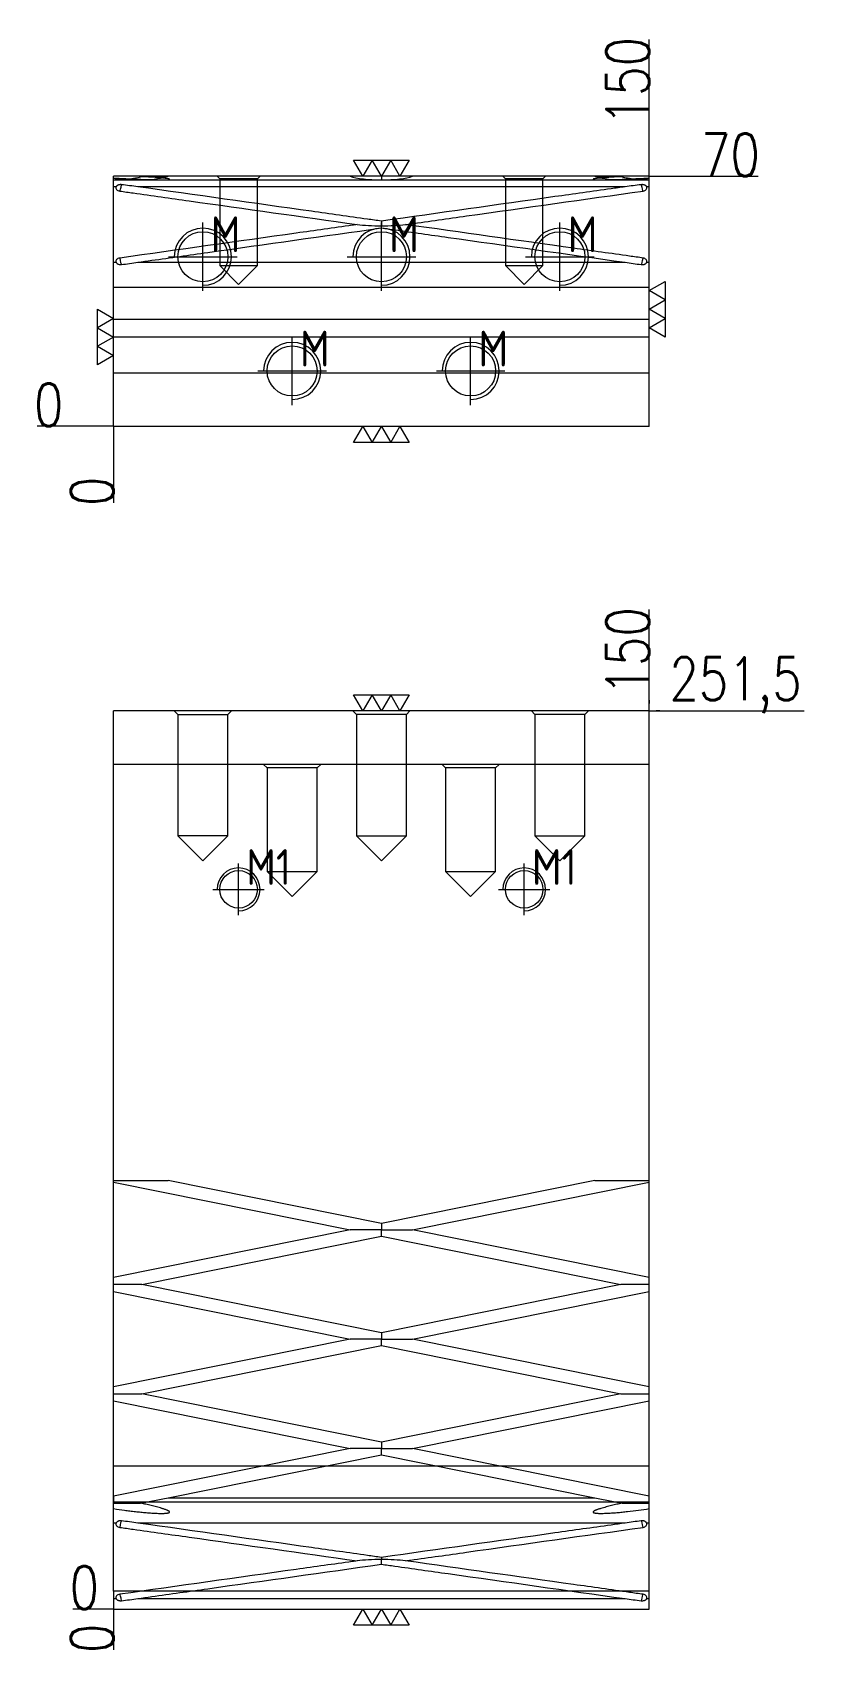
# Model space of a CAD drawing. Header units: millimetres. Extents: x -12563 to -11557, y 63585 to 64150.
# Drawn here: x -12562.9 to -12345.5, y 63584.9 to 64039.1 of the extents above; entities that cross this region are included whole.
import ezdxf

# ---------------------------------------------------------------- set-up
doc = ezdxf.new("R2010")
doc.units = ezdxf.units.MM
doc.linetypes.add('CENTER', pattern=[0])
doc.linetypes.add('DASHED', pattern=[0])
for name, color, linetype, lineweight in [('DIM', 4, 'Continuous', 20), ('PUNCH', 2, 'Continuous', 20), ('PUNCH_W', 7, 'Continuous', 20)]:
    doc.layers.add(name, color=color, linetype=linetype, lineweight=lineweight)
doc.styles.add('gbenor', font='gbenor.shx', dxfattribs={"bigfont": 'gbcbig.shx'})
doc.styles.add('TXT', font='txt.shx', dxfattribs={"width": 0.8, "bigfont": 'ctxt.shx'})
doc.dimstyles.new('零件', dxfattribs={"dimscale": 1.5, "dimtxt": 8, "dimasz": 1, "dimexe": 0, "dimexo": 0, "dimgap": 0, "dimtad": 1, "dimtxsty": 'TXT', "dimcen": 0, "dimclrd": 252, "dimclre": 252, "dimclrt": 4, "dimazin": 3, "dimtp": 0.001, "dimtm": 0.001, "dimtfac": 1, "dimtmove": 0, "dimatfit": 3, "dimlwd": 5, "dimlwe": 5})

# ---------------------------------------------------------------- blocks, each defined once
blk = doc.blocks.new('*D1107')
at = {"layer": 'Defpoints', "color": 0}
for p in [(-12390.17, 63998.79), (-12375.17, 63998.79), (-12540.17, 63928.79)]:
    blk.add_point(p, dxfattribs=at)
at = {"layer": 'DIM', "color": 252, "linetype": 'Continuous', "lineweight": 5}
for p, q in [((-12390.17, 63998.79), (-12381.17, 63998.79)), ((-12381.17, 63998.79), (-12378.17, 63998.79)), ((-12378.17, 63998.79), (-12359.62, 63998.79))]:
    blk.add_line(p, q, dxfattribs=at)
at = {"layer": 'DIM', "color": 4, "lineweight": 5, "insert": (-12367.39, 64004.79), "char_height": 12, "attachment_point": 5, "style": 'TXT'}
blk.add_mtext('70', dxfattribs=at)
blk = doc.blocks.new('*D1108')
at = {"layer": 'Defpoints', "color": 0}
for p in [(-12555.17, 63928.79), (-12540.17, 63928.79), (-12540.17, 63928.79)]:
    blk.add_point(p, dxfattribs=at)
at = {"layer": 'DIM', "color": 252, "linetype": 'Continuous', "lineweight": 5}
blk.add_line((-12540.17, 63928.79), (-12561.57, 63928.79), dxfattribs=at)
at = {"layer": 'DIM', "color": 4, "lineweight": 5, "insert": (-12558.37, 63934.79), "char_height": 12, "attachment_point": 5, "style": 'TXT'}
blk.add_mtext('0', dxfattribs=at)
blk = doc.blocks.new('*D1109')
at = {"layer": 'Defpoints', "color": 0}
for p in [(-12540.17, 63928.79), (-12540.17, 63928.79), (-12540.17, 63913.79)]:
    blk.add_point(p, dxfattribs=at)
at = {"layer": 'DIM', "color": 252, "linetype": 'Continuous', "lineweight": 5}
blk.add_line((-12540.17, 63928.79), (-12540.17, 63907.39), dxfattribs=at)
at = {"layer": 'DIM', "color": 4, "lineweight": 5, "insert": (-12546.17, 63910.59), "char_height": 12, "attachment_point": 5, "rotation": 90, "style": 'TXT'}
blk.add_mtext('0', dxfattribs=at)
blk = doc.blocks.new('*D1110')
at = {"layer": 'Defpoints', "color": 0}
for p in [(-12390.17, 64013.79), (-12390.17, 63998.79), (-12540.17, 63928.79)]:
    blk.add_point(p, dxfattribs=at)
at = {"layer": 'DIM', "color": 252, "linetype": 'Continuous', "lineweight": 5}
for p, q in [((-12390.17, 64010.79), (-12390.17, 64037.1)), ((-12390.17, 64007.79), (-12390.17, 64010.79)), ((-12390.17, 63998.79), (-12390.17, 64007.79))]:
    blk.add_line(p, q, dxfattribs=at)
at = {"layer": 'DIM', "color": 4, "lineweight": 5, "insert": (-12396.17, 64025.45), "char_height": 12, "attachment_point": 5, "rotation": 90, "style": 'TXT'}
blk.add_mtext('150', dxfattribs=at)
blk = doc.blocks.new('*D1111')
at = {"layer": 'Defpoints', "color": 0}
for p in [(-12390.17, 63849.15), (-12385.17, 63849.15), (-12540.17, 63597.65)]:
    blk.add_point(p, dxfattribs=at)
at = {"layer": 'DIM', "color": 252, "linetype": 'Continuous', "lineweight": 5}
for p, q in [((-12390.17, 63849.15), (-12387.17, 63849.15)), ((-12387.17, 63849.15), (-12388.17, 63849.15)), ((-12388.17, 63849.15), (-12346.77, 63849.15))]:
    blk.add_line(p, q, dxfattribs=at)
at = {"layer": 'DIM', "color": 4, "lineweight": 5, "insert": (-12365.97, 63856.29), "char_height": 12, "attachment_point": 5, "style": 'TXT'}
blk.add_mtext('251,5', dxfattribs=at)
blk = doc.blocks.new('*D1112')
at = {"layer": 'Defpoints', "color": 0}
for p in [(-12545.17, 63597.65), (-12540.17, 63597.65), (-12540.17, 63597.65)]:
    blk.add_point(p, dxfattribs=at)
at = {"layer": 'DIM', "color": 252, "linetype": 'Continuous', "lineweight": 5}
blk.add_line((-12540.17, 63597.65), (-12551.57, 63597.65), dxfattribs=at)
at = {"layer": 'DIM', "color": 4, "lineweight": 5, "insert": (-12548.37, 63603.65), "char_height": 12, "attachment_point": 5, "style": 'TXT'}
blk.add_mtext('0', dxfattribs=at)
blk = doc.blocks.new('*D1113')
at = {"layer": 'Defpoints', "color": 0}
for p in [(-12540.17, 63597.65), (-12540.17, 63597.65), (-12540.17, 63592.65)]:
    blk.add_point(p, dxfattribs=at)
at = {"layer": 'DIM', "color": 252, "linetype": 'Continuous', "lineweight": 5}
blk.add_line((-12540.17, 63597.65), (-12540.17, 63586.25), dxfattribs=at)
at = {"layer": 'DIM', "color": 4, "lineweight": 5, "insert": (-12546.17, 63589.45), "char_height": 12, "attachment_point": 5, "rotation": 90, "style": 'TXT'}
blk.add_mtext('0', dxfattribs=at)
blk = doc.blocks.new('*D1114')
at = {"layer": 'Defpoints', "color": 0}
for p in [(-12390.17, 63854.15), (-12390.17, 63849.15), (-12540.17, 63597.65)]:
    blk.add_point(p, dxfattribs=at)
at = {"layer": 'DIM', "color": 252, "linetype": 'Continuous', "lineweight": 5}
for p, q in [((-12390.17, 63851.15), (-12390.17, 63877.46)), ((-12390.17, 63849.15), (-12390.17, 63852.15)), ((-12390.17, 63852.15), (-12390.17, 63851.15))]:
    blk.add_line(p, q, dxfattribs=at)
at = {"layer": 'DIM', "color": 4, "lineweight": 5, "insert": (-12396.17, 63865.8), "char_height": 12, "attachment_point": 5, "rotation": 90, "style": 'TXT'}
blk.add_mtext('150', dxfattribs=at)

msp = doc.modelspace()

# ---------------------------------------------------------------- linework, layer by layer
at = {"layer": 'DIM', "linetype": 'Continuous', "lineweight": 5}
for points in [[(-12457.371, 64003.288), (-12459.969, 63998.788), (-12462.568, 64003.288), (-12465.166, 63998.788), (-12467.764, 64003.288), (-12470.362, 63998.788), (-12472.96, 64003.288), (-12457.371, 64003.288)], [(-12385.666, 63953.788), (-12390.166, 63956.386), (-12385.666, 63958.984), (-12390.166, 63961.582), (-12385.666, 63964.18), (-12390.166, 63966.778), (-12385.666, 63969.376), (-12385.666, 63953.788)], [(-12544.666, 63961.582), (-12540.166, 63958.984), (-12544.666, 63956.386), (-12540.166, 63953.788), (-12544.666, 63951.19), (-12540.166, 63948.592), (-12544.666, 63945.994), (-12544.666, 63961.582)], [(-12472.96, 63924.288), (-12470.362, 63928.788), (-12467.764, 63924.288), (-12465.166, 63928.788), (-12462.568, 63924.288), (-12459.969, 63928.788), (-12457.371, 63924.288), (-12472.96, 63924.288)], [(-12457.371, 63853.647), (-12459.969, 63849.147), (-12462.568, 63853.647), (-12465.166, 63849.147), (-12467.764, 63853.647), (-12470.362, 63849.147), (-12472.96, 63853.647), (-12457.371, 63853.647)], [(-12472.96, 63593.147), (-12470.362, 63597.647), (-12467.764, 63593.147), (-12465.166, 63597.647), (-12462.568, 63593.147), (-12459.969, 63597.647), (-12457.371, 63593.147), (-12472.96, 63593.147)]]:
    msp.add_lwpolyline(points, close=True, dxfattribs=at)
at = {"layer": 'PUNCH', "color": 11, "linetype": 'DASHED', "lineweight": 5, "ltscale": 0.697131}
for p, q in [((-12540.166, 63998.788), (-12540.166, 63998.788)), ((-12540.166, 63997.788), (-12465.166, 63997.788)), ((-12533.681, 63997.788), (-12465.166, 63997.788)), ((-12465.166, 63998.788), (-12465.166, 63997.788)), ((-12465.166, 63997.788), (-12390.166, 63997.788)), ((-12465.166, 63997.788), (-12396.65, 63997.788)), ((-12390.166, 63998.788), (-12390.166, 63998.788)), ((-12465.166, 63986.242), (-12465.166, 63984.934)), ((-12465.166, 63984.334), (-12465.166, 63984.934)), ((-12540.166, 63953.788), (-12540.166, 63953.788)), ((-12540.166, 63953.788), (-12540.166, 63953.788)), ((-12390.166, 63953.788), (-12390.166, 63953.788)), ((-12390.166, 63953.788), (-12390.166, 63953.788)), ((-12540.166, 63928.788), (-12540.166, 63928.788)), ((-12390.166, 63928.788), (-12390.166, 63928.788)), ((-12540.166, 63849.147), (-12540.166, 63849.147)), ((-12390.166, 63849.147), (-12390.166, 63849.147)), ((-12540.166, 63834.147), (-12540.166, 63834.147)), ((-12390.166, 63834.147), (-12390.166, 63834.147)), ((-12540.166, 63717.647), (-12524.924, 63717.647)), ((-12540.166, 63717.188), (-12473.923, 63703.822)), ((-12465.166, 63705.589), (-12524.924, 63717.647)), ((-12405.407, 63717.647), (-12465.166, 63705.589)), ((-12456.408, 63703.822), (-12390.166, 63717.188)), ((-12405.407, 63717.647), (-12390.166, 63717.647)), ((-12473.923, 63703.822), (-12540.166, 63690.457)), ((-12532.249, 63688.52), (-12465.166, 63702.055)), ((-12465.166, 63703.822), (-12473.923, 63703.822)), ((-12465.166, 63705.589), (-12465.166, 63703.822)), ((-12465.166, 63703.822), (-12456.408, 63703.822)), ((-12465.166, 63702.055), (-12465.166, 63703.822)), ((-12465.166, 63702.055), (-12398.083, 63688.52)), ((-12390.166, 63690.457), (-12456.408, 63703.822)), ((-12532.249, 63688.52), (-12540.166, 63688.52)), ((-12465.166, 63674.985), (-12532.249, 63688.52)), ((-12398.083, 63688.52), (-12465.166, 63674.985)), ((-12390.166, 63688.52), (-12398.083, 63688.52)), ((-12540.166, 63686.584), (-12473.923, 63673.218)), ((-12456.408, 63673.218), (-12390.166, 63686.584)), ((-12465.166, 63674.985), (-12465.166, 63673.218)), ((-12473.923, 63673.218), (-12540.166, 63659.852)), ((-12532.249, 63657.916), (-12465.166, 63671.451)), ((-12465.166, 63673.218), (-12473.923, 63673.218)), ((-12465.166, 63671.451), (-12465.166, 63673.218)), ((-12465.166, 63673.218), (-12456.408, 63673.218)), ((-12465.166, 63671.451), (-12398.083, 63657.916)), ((-12390.166, 63659.852), (-12456.408, 63673.218)), ((-12540.166, 63657.916), (-12532.249, 63657.916)), ((-12465.166, 63644.38), (-12532.249, 63657.916)), ((-12398.083, 63657.916), (-12465.166, 63644.38)), ((-12398.083, 63657.916), (-12390.166, 63657.916)), ((-12540.166, 63655.979), (-12473.923, 63642.613)), ((-12456.408, 63642.613), (-12390.166, 63655.979)), ((-12465.166, 63644.38), (-12465.166, 63642.613)), ((-12473.923, 63642.613), (-12540.166, 63629.248)), ((-12524.924, 63628.789), (-12465.166, 63640.846)), ((-12465.166, 63642.613), (-12473.923, 63642.613)), ((-12465.166, 63642.613), (-12456.408, 63642.613)), ((-12465.166, 63640.846), (-12465.166, 63642.613)), ((-12465.166, 63640.846), (-12405.407, 63628.789)), ((-12390.166, 63629.248), (-12456.408, 63642.613)), ((-12540.166, 63637.647), (-12540.166, 63637.647)), ((-12390.166, 63637.647), (-12390.166, 63637.647)), ((-12540.166, 63629.248), (-12540.166, 63627.311)), ((-12390.166, 63627.311), (-12390.166, 63629.248)), ((-12540.166, 63627.311), (-12532.594, 63627.311)), ((-12397.738, 63627.311), (-12390.166, 63627.311)), ((-12465.166, 63612.101), (-12465.166, 63611.5)), ((-12465.166, 63610.193), (-12465.166, 63611.5)), ((-12540.166, 63597.647), (-12540.166, 63597.647)), ((-12390.166, 63597.647), (-12390.166, 63597.647))]:
    msp.add_line(p, q, dxfattribs=at)
at = {"layer": 'PUNCH', "color": 11, "linetype": 'Continuous', "lineweight": 5}
for p, q in [((-12540.166, 63953.788), (-12540.166, 63998.788)), ((-12390.166, 63998.788), (-12540.166, 63998.788)), ((-12390.166, 63953.788), (-12390.166, 63998.788)), ((-12540.166, 63928.788), (-12540.166, 63953.788)), ((-12390.166, 63953.788), (-12540.166, 63953.788)), ((-12390.166, 63928.788), (-12390.166, 63953.788)), ((-12390.166, 63928.788), (-12540.166, 63928.788)), ((-12540.166, 63834.147), (-12540.166, 63849.147)), ((-12390.166, 63849.147), (-12540.166, 63849.147)), ((-12390.166, 63834.147), (-12390.166, 63849.147)), ((-12540.166, 63637.647), (-12540.166, 63834.147)), ((-12390.166, 63834.147), (-12540.166, 63834.147)), ((-12390.166, 63637.647), (-12390.166, 63834.147)), ((-12540.166, 63627.647), (-12540.166, 63637.647)), ((-12390.166, 63637.647), (-12540.166, 63637.647)), ((-12390.166, 63627.647), (-12390.166, 63637.647)), ((-12540.166, 63602.647), (-12540.166, 63627.647)), ((-12390.166, 63602.647), (-12390.166, 63627.647)), ((-12540.166, 63602.647), (-12540.166, 63597.647)), ((-12390.166, 63597.647), (-12390.166, 63602.647)), ((-12540.166, 63597.647), (-12390.166, 63597.647))]:
    msp.add_line(p, q, dxfattribs=at)
at = {"layer": 'PUNCH', "color": 5, "linetype": 'DASHED', "lineweight": 5, "ltscale": 0.697131}
for p, q in [((-12511.166, 63998.788), (-12510.419, 63998.041)), ((-12510.419, 63998.041), (-12510.419, 63973.788)), ((-12499.913, 63998.041), (-12510.419, 63998.041)), ((-12499.913, 63998.041), (-12499.166, 63998.788)), ((-12499.913, 63973.788), (-12499.913, 63998.041)), ((-12431.166, 63998.788), (-12430.419, 63998.041)), ((-12430.419, 63998.041), (-12430.419, 63973.788)), ((-12419.913, 63998.041), (-12430.419, 63998.041)), ((-12419.913, 63998.041), (-12419.166, 63998.788)), ((-12419.913, 63973.788), (-12419.913, 63998.041)), ((-12510.419, 63973.788), (-12505.166, 63968.535)), ((-12510.419, 63973.788), (-12499.913, 63973.788)), ((-12505.166, 63968.535), (-12499.913, 63973.788)), ((-12430.419, 63973.788), (-12425.166, 63968.535)), ((-12430.419, 63973.788), (-12419.913, 63973.788)), ((-12425.166, 63968.535), (-12419.913, 63973.788)), ((-12523.166, 63849.147), (-12522.169, 63848.15)), ((-12522.169, 63848.15), (-12522.169, 63814.147)), ((-12522.169, 63848.15), (-12508.163, 63848.15)), ((-12508.163, 63848.15), (-12507.166, 63849.147)), ((-12508.163, 63814.147), (-12508.163, 63848.15)), ((-12473.166, 63849.147), (-12472.169, 63848.15)), ((-12472.169, 63848.15), (-12472.169, 63814.147)), ((-12458.163, 63848.15), (-12472.169, 63848.15)), ((-12458.163, 63848.15), (-12457.166, 63849.147)), ((-12458.163, 63814.147), (-12458.163, 63848.15)), ((-12423.166, 63849.147), (-12422.169, 63848.15)), ((-12422.169, 63848.15), (-12422.169, 63814.147)), ((-12408.163, 63848.15), (-12422.169, 63848.15)), ((-12408.163, 63848.15), (-12407.166, 63849.147)), ((-12408.163, 63814.147), (-12408.163, 63848.15)), ((-12498.166, 63834.147), (-12497.169, 63833.15)), ((-12483.163, 63833.15), (-12482.166, 63834.147)), ((-12448.166, 63834.147), (-12447.169, 63833.15)), ((-12433.163, 63833.15), (-12432.166, 63834.147)), ((-12497.169, 63833.15), (-12497.169, 63804.147)), ((-12483.163, 63833.15), (-12497.169, 63833.15)), ((-12483.163, 63804.147), (-12483.163, 63833.15)), ((-12447.169, 63833.15), (-12447.169, 63804.147)), ((-12433.163, 63833.15), (-12447.169, 63833.15)), ((-12433.163, 63804.147), (-12433.163, 63833.15)), ((-12522.169, 63814.147), (-12515.166, 63807.144)), ((-12508.163, 63814.147), (-12522.169, 63814.147)), ((-12515.166, 63807.144), (-12508.163, 63814.147)), ((-12472.169, 63814.147), (-12465.166, 63807.144)), ((-12472.169, 63814.147), (-12458.163, 63814.147)), ((-12465.166, 63807.144), (-12458.163, 63814.147)), ((-12422.169, 63814.147), (-12415.166, 63807.144)), ((-12422.169, 63814.147), (-12408.163, 63814.147)), ((-12415.166, 63807.144), (-12408.163, 63814.147)), ((-12497.169, 63804.147), (-12490.166, 63797.144)), ((-12497.169, 63804.147), (-12483.163, 63804.147)), ((-12490.166, 63797.144), (-12483.163, 63804.147)), ((-12447.169, 63804.147), (-12440.166, 63797.144)), ((-12447.169, 63804.147), (-12433.163, 63804.147)), ((-12440.166, 63797.144), (-12433.163, 63804.147))]:
    msp.add_line(p, q, dxfattribs=at)
at = {"layer": 'PUNCH', "color": 155, "linetype": 'DASHED', "lineweight": 5, "ltscale": 0.697131}
for p, q in [((-12539.468, 63995.859), (-12540.166, 63995.859)), ((-12396.933, 63995.859), (-12533.398, 63995.859)), ((-12390.166, 63995.859), (-12390.863, 63995.859)), ((-12540.166, 63974.717), (-12539.468, 63974.717)), ((-12533.398, 63974.717), (-12396.933, 63974.717)), ((-12390.863, 63974.717), (-12390.166, 63974.717)), ((-12390.166, 63967.646), (-12540.166, 63967.646)), ((-12540.166, 63958.788), (-12390.166, 63958.788)), ((-12540.166, 63943.788), (-12390.166, 63943.788)), ((-12524.924, 63628.789), (-12405.407, 63628.789)), ((-12539.468, 63621.718), (-12540.166, 63621.718)), ((-12396.933, 63621.718), (-12533.398, 63621.718)), ((-12390.166, 63621.718), (-12390.863, 63621.718)), ((-12540.166, 63600.576), (-12539.468, 63600.576)), ((-12533.398, 63600.576), (-12396.933, 63600.576)), ((-12390.863, 63600.576), (-12390.166, 63600.576))]:
    msp.add_line(p, q, dxfattribs=at)
at = {"layer": 'PUNCH', "color": 155, "linetype": 'Continuous', "lineweight": 5}
for p, q in [((-12540.166, 63627.647), (-12390.166, 63627.647)), ((-12390.166, 63602.647), (-12540.166, 63602.647))]:
    msp.add_line(p, q, dxfattribs=at)
at = {"layer": 'PUNCH', "color": 42, "linetype": 'Continuous', "lineweight": 5}
for centre in [(-12515.166, 63976.288), (-12465.166, 63976.288), (-12415.166, 63976.288), (-12490.166, 63944.288), (-12440.166, 63944.288)]:
    msp.add_circle(centre, 7.003, dxfattribs=at)
at = {"layer": 'PUNCH', "color": 30, "linetype": 'DASHED', "lineweight": 5, "ltscale": 0.697131}
for centre in [(-12505.166, 63799.147), (-12505.166, 63799.147), (-12425.166, 63799.147), (-12425.166, 63799.147)]:
    msp.add_circle(centre, 5.253, dxfattribs=at)
at = {"layer": 'PUNCH', "color": 42, "linetype": 'Continuous', "lineweight": 5}
for centre in [(-12515.166, 63976.288), (-12465.166, 63976.288), (-12415.166, 63976.288), (-12490.166, 63944.288), (-12440.166, 63944.288)]:
    msp.add_arc(centre, 8, 270, 180, dxfattribs=at)
at = {"layer": 'PUNCH', "color": 30, "linetype": 'DASHED', "lineweight": 5, "ltscale": 0.697131}
for centre in [(-12505.166, 63799.147), (-12505.166, 63799.147), (-12425.166, 63799.147), (-12425.166, 63799.147)]:
    msp.add_arc(centre, 6, 270, 180, dxfattribs=at)
at = {"layer": 'PUNCH', "color": 11, "linetype": 'DASHED', "lineweight": 5, "ltscale": 0.697131}
for centre, major_axis, ratio, start_param, end_param in [((-12541.006, 63999.788, 0), (10.112, 0), 0.197784, 4.7955818, 5.7595865), ((-12533.681, 63999.788), (10.112, 0), 0.197784, 4.0162365, 5.7595865), ((-12541.006, 63999.788), (10.112, 0), 0.197784, 4.7955818, 5.6949325), ((-12465.166, 63999.788, 0), (10.112, 0), 0.197784, 3.6651914, 4.712389), ((-12465.166, 63999.788), (10.112, 0), 0.197784, 4.712389, 5.7595865), ((-12396.65, 63999.788), (10.112, 0), 0.197784, 3.6651914, 5.4085415), ((-12389.325, 63999.788, 0), (10.112, 0), 0.197784, 3.6651914, 4.6291962), ((-12389.325, 63999.788), (10.112, 0), 0.197784, 3.7298455, 4.6291962), ((-12538.204, 63995.582), (1.323, 0), 0.707107, 2.8415673, 4.5156378), ((-12392.127, 63995.582), (1.323, 0), 0.707107, 4.9091402, 6.5832106), ((-12465.166, 63986.349), (10.231, 0), 0.138228, 3.9896547, 4.712389), ((-12465.166, 63986.349), (10.231, 0), 0.138228, 4.712389, 5.4351232), ((-12538.204, 63974.993), (1.323, 0), 0.707107, 1.7675475, 3.441618), ((-12392.127, 63974.993), (1.323, 0), 0.707107, 5.98316, 7.6572304), ((-12538.204, 63621.441), (-1.323, 0), 0.707107, 5.9831599, 7.6572304), ((-12392.127, 63621.441), (-1.323, 0), 0.707107, 1.7675475, 3.441618), ((-12465.166, 63610.086), (10.231, 0), 0.138228, 1.5707963, 2.2935306), ((-12465.166, 63610.086), (10.231, 0), 0.138228, 0.8480621, 1.5707963), ((-12538.204, 63600.852), (-1.323, 0), 0.707107, 4.9091402, 6.5832107), ((-12392.127, 63600.852), (-1.323, 0), 0.707107, 2.8415673, 4.5156378)]:
    msp.add_ellipse(centre, major_axis=major_axis, ratio=ratio, start_param=start_param, end_param=end_param, dxfattribs=at)
at = {"layer": 'PUNCH', "color": 155, "linetype": 'DASHED', "lineweight": 5, "ltscale": 0.697131}
for centre, major_axis, start_param, end_param in [((-12538.204, 63996.643), (0.279, 1.98), 3.2139968, 4.6307514), ((-12392.127, 63996.643), (0.279, -1.98), 4.7940266, 6.2107812), ((-12538.204, 63976.054), (-0.279, 1.98), 1.62372, 3.0404746), ((-12392.127, 63976.054), (-0.279, -1.98), 0.1011181, 1.5178726), ((-12538.204, 63620.381), (0.279, 1.98), 0.1011181, 1.5178726), ((-12392.127, 63620.381), (0.279, -1.98), 1.62372, 3.0404746), ((-12538.204, 63599.792), (-0.279, 1.98), 4.7940266, 6.2107812), ((-12392.127, 63599.792), (-0.279, -1.98), 3.2139968, 4.6307514)]:
    msp.add_ellipse(centre, major_axis=major_axis, ratio=0.138228, start_param=start_param, end_param=end_param, dxfattribs=at)
at = {"layer": 'PUNCH', "color": 11, "linetype": 'DASHED', "lineweight": 5, "ltscale": 0.697131}
for points, knots in [([(-12540.166, 63998.318), (-12539.153, 63998.27), (-12538.139, 63998.22), (-12536.617, 63998.145), (-12536.109, 63998.12), (-12535.094, 63998.071), (-12534.585, 63998.047), (-12533.568, 63997.999), (-12533.059, 63997.976), (-12532.041, 63997.932), (-12531.531, 63997.911), (-12530.511, 63997.871), (-12530.001, 63997.853), (-12529.234, 63997.83), (-12528.979, 63997.823), (-12528.467, 63997.81), (-12528.211, 63997.804), (-12527.698, 63997.795), (-12527.442, 63997.792), (-12526.929, 63997.788), (-12526.673, 63997.787), (-12526.288, 63997.79), (-12526.16, 63997.791), (-12525.904, 63997.796), (-12525.776, 63997.799), (-12525.584, 63997.805), (-12525.52, 63997.807), (-12525.393, 63997.813), (-12525.329, 63997.816), (-12525.202, 63997.823), (-12525.138, 63997.827), (-12525.012, 63997.837), (-12524.949, 63997.842), (-12524.856, 63997.852), (-12524.825, 63997.855), (-12524.764, 63997.863), (-12524.733, 63997.868), (-12524.673, 63997.878), (-12524.644, 63997.883), (-12524.602, 63997.893), (-12524.588, 63997.897), (-12524.562, 63997.904), (-12524.549, 63997.908), (-12524.532, 63997.915), (-12524.526, 63997.918), (-12524.515, 63997.923), (-12524.511, 63997.925), (-12524.502, 63997.931), (-12524.498, 63997.933), (-12524.491, 63997.939), (-12524.488, 63997.942), (-12524.484, 63997.949), (-12524.483, 63997.952), (-12524.481, 63997.958), (-12524.481, 63997.962), (-12524.483, 63997.968), (-12524.484, 63997.971), (-12524.488, 63997.977), (-12524.491, 63997.98), (-12524.497, 63997.986), (-12524.5, 63997.989), (-12524.508, 63997.995), (-12524.512, 63997.997), (-12524.525, 63998.005), (-12524.535, 63998.01), (-12524.556, 63998.02), (-12524.567, 63998.024), (-12524.589, 63998.033), (-12524.601, 63998.037), (-12524.638, 63998.049), (-12524.663, 63998.056), (-12524.714, 63998.07), (-12524.74, 63998.077), (-12524.821, 63998.096), (-12524.876, 63998.107), (-12524.988, 63998.129), (-12525.045, 63998.139), (-12525.16, 63998.158), (-12525.217, 63998.167), (-12525.392, 63998.194), (-12525.509, 63998.21), (-12525.746, 63998.24), (-12525.865, 63998.254), (-12526.103, 63998.281), (-12526.223, 63998.294), (-12526.464, 63998.319), (-12526.584, 63998.33), (-12526.947, 63998.364), (-12527.19, 63998.385), (-12527.677, 63998.424), (-12527.921, 63998.442), (-12528.41, 63998.476), (-12528.655, 63998.492), (-12529.145, 63998.522), (-12529.391, 63998.536), (-12530.128, 63998.576), (-12530.62, 63998.6), (-12531.606, 63998.643), (-12532.099, 63998.661), (-12532.594, 63998.678)], [0, 0, 0, 0, 0.125, 0.125, 0.1875, 0.1875, 0.25, 0.25, 0.3125, 0.3125, 0.375, 0.375, 0.4375, 0.4375, 0.46875, 0.46875, 0.5, 0.5, 0.53125, 0.53125, 0.5625, 0.5625, 0.578125, 0.578125, 0.59375, 0.59375, 0.6015625, 0.6015625, 0.609375, 0.609375, 0.6171875, 0.6171875, 0.625, 0.625, 0.6289063, 0.6289063, 0.6328125, 0.6328125, 0.6367188, 0.6367188, 0.6386719, 0.6386719, 0.640625, 0.640625, 0.6416016, 0.6416016, 0.6425781, 0.6425781, 0.6435547, 0.6435547, 0.6445313, 0.6445313, 0.6455078, 0.6455078, 0.6464844, 0.6464844, 0.6474609, 0.6474609, 0.6484375, 0.6484375, 0.6494141, 0.6494141, 0.6503906, 0.6503906, 0.6523438, 0.6523438, 0.6542969, 0.6542969, 0.65625, 0.65625, 0.6601563, 0.6601563, 0.6640625, 0.6640625, 0.671875, 0.671875, 0.6796875, 0.6796875, 0.6875, 0.6875, 0.703125, 0.703125, 0.71875, 0.71875, 0.734375, 0.734375, 0.75, 0.75, 0.78125, 0.78125, 0.8125, 0.8125, 0.84375, 0.84375, 0.875, 0.875, 0.9375, 0.9375, 1, 1, 1, 1]), ([(-12532.594, 63998.678), (-12531.313, 63998.713), (-12530.034, 63998.741), (-12527.478, 63998.778), (-12526.2, 63998.788), (-12524.924, 63998.788)], [0, 0, 0, 0, 0.5, 0.5, 1, 1, 1, 1]), ([(-12397.738, 63998.678), (-12398.24, 63998.661), (-12398.742, 63998.642), (-12399.744, 63998.599), (-12400.245, 63998.574), (-12400.994, 63998.533), (-12401.244, 63998.519), (-12401.742, 63998.488), (-12401.991, 63998.471), (-12402.488, 63998.436), (-12402.736, 63998.417), (-12403.231, 63998.377), (-12403.478, 63998.356), (-12403.846, 63998.321), (-12403.968, 63998.308), (-12404.213, 63998.283), (-12404.335, 63998.269), (-12404.577, 63998.241), (-12404.697, 63998.226), (-12404.877, 63998.202), (-12404.936, 63998.194), (-12405.055, 63998.176), (-12405.114, 63998.167), (-12405.231, 63998.149), (-12405.289, 63998.139), (-12405.404, 63998.118), (-12405.46, 63998.106), (-12405.543, 63998.088), (-12405.571, 63998.082), (-12405.624, 63998.069), (-12405.65, 63998.062), (-12405.689, 63998.05), (-12405.701, 63998.047), (-12405.726, 63998.039), (-12405.738, 63998.034), (-12405.761, 63998.026), (-12405.772, 63998.021), (-12405.793, 63998.012), (-12405.803, 63998.007), (-12405.821, 63997.997), (-12405.829, 63997.991), (-12405.838, 63997.982), (-12405.841, 63997.979), (-12405.846, 63997.973), (-12405.847, 63997.97), (-12405.85, 63997.964), (-12405.85, 63997.96), (-12405.849, 63997.954), (-12405.848, 63997.951), (-12405.845, 63997.944), (-12405.842, 63997.941), (-12405.836, 63997.935), (-12405.832, 63997.932), (-12405.823, 63997.927), (-12405.819, 63997.924), (-12405.808, 63997.919), (-12405.797, 63997.914), (-12405.785, 63997.91), (-12405.773, 63997.905), (-12405.767, 63997.903), (-12405.747, 63997.898), (-12405.733, 63997.894), (-12405.706, 63997.888), (-12405.691, 63997.885), (-12405.662, 63997.879), (-12405.648, 63997.876), (-12405.618, 63997.871), (-12405.603, 63997.869), (-12405.557, 63997.862), (-12405.527, 63997.858), (-12405.435, 63997.847), (-12405.373, 63997.841), (-12405.248, 63997.831), (-12405.185, 63997.827), (-12405.059, 63997.819), (-12404.996, 63997.815), (-12404.806, 63997.807), (-12404.679, 63997.802), (-12404.425, 63997.796), (-12404.298, 63997.793), (-12404.044, 63997.79), (-12403.917, 63997.789), (-12403.536, 63997.787), (-12403.282, 63997.788), (-12402.774, 63997.793), (-12402.52, 63997.797), (-12402.011, 63997.807), (-12401.757, 63997.812), (-12401.25, 63997.826), (-12400.997, 63997.833), (-12400.237, 63997.857), (-12399.731, 63997.875), (-12398.72, 63997.914), (-12398.215, 63997.935), (-12397.206, 63997.979), (-12396.702, 63998.002), (-12395.191, 63998.073), (-12394.184, 63998.122), (-12392.174, 63998.221), (-12391.169, 63998.27), (-12390.166, 63998.318)], [0, 0, 0, 0, 0.0625, 0.0625, 0.125, 0.125, 0.15625, 0.15625, 0.1875, 0.1875, 0.21875, 0.21875, 0.25, 0.25, 0.265625, 0.265625, 0.28125, 0.28125, 0.296875, 0.296875, 0.3046875, 0.3046875, 0.3125, 0.3125, 0.3203125, 0.3203125, 0.328125, 0.328125, 0.3320313, 0.3320313, 0.3359375, 0.3359375, 0.3378906, 0.3378906, 0.3398438, 0.3398438, 0.3417969, 0.3417969, 0.34375, 0.34375, 0.3457031, 0.3457031, 0.3466797, 0.3466797, 0.3476563, 0.3476563, 0.3486328, 0.3486328, 0.3496094, 0.3496094, 0.3505859, 0.3505859, 0.3515625, 0.3515625, 0.3525391, 0.3525391, 0.3535156, 0.3544922, 0.3544922, 0.3554688, 0.3554688, 0.3574219, 0.3574219, 0.359375, 0.359375, 0.3613281, 0.3613281, 0.3632813, 0.3632813, 0.3671875, 0.3671875, 0.375, 0.375, 0.3828125, 0.3828125, 0.390625, 0.390625, 0.40625, 0.40625, 0.421875, 0.421875, 0.4375, 0.4375, 0.46875, 0.46875, 0.5, 0.5, 0.53125, 0.53125, 0.5625, 0.5625, 0.625, 0.625, 0.6875, 0.6875, 0.75, 0.75, 0.875, 0.875, 1, 1, 1, 1]), ([(-12405.407, 63998.788), (-12404.131, 63998.788), (-12402.854, 63998.778), (-12400.297, 63998.741), (-12399.018, 63998.713), (-12397.738, 63998.678)], [0, 0, 0, 0, 0.5, 0.5, 1, 1, 1, 1]), ([(-12537.954, 63996.443), (-12538.032, 63996.452), (-12538.111, 63996.457), (-12538.21, 63996.458), (-12538.23, 63996.458), (-12538.269, 63996.457), (-12538.289, 63996.456), (-12538.349, 63996.453), (-12538.388, 63996.45), (-12538.506, 63996.438), (-12538.582, 63996.426), (-12538.676, 63996.405), (-12538.695, 63996.401), (-12538.732, 63996.391), (-12538.75, 63996.386), (-12538.805, 63996.37), (-12538.84, 63996.359), (-12538.944, 63996.321), (-12539.009, 63996.292), (-12539.086, 63996.25), (-12539.101, 63996.242), (-12539.131, 63996.224), (-12539.146, 63996.215), (-12539.188, 63996.187), (-12539.215, 63996.167), (-12539.291, 63996.106), (-12539.336, 63996.061), (-12539.384, 63996.001), (-12539.393, 63995.989), (-12539.411, 63995.964), (-12539.419, 63995.951), (-12539.442, 63995.912), (-12539.456, 63995.886), (-12539.468, 63995.859)], [0, 0, 0, 0, 0.125, 0.125, 0.15625, 0.15625, 0.1875, 0.1875, 0.25, 0.25, 0.375, 0.375, 0.40625, 0.40625, 0.4375, 0.4375, 0.5, 0.5, 0.625, 0.625, 0.65625, 0.65625, 0.6875, 0.6875, 0.75, 0.75, 0.875, 0.875, 0.90625, 0.90625, 0.9375, 0.9375, 1, 1, 1, 1]), ([(-12538.463, 63994.665), (-12537.199, 63994.487), (-12535.936, 63994.309), (-12529.442, 63993.394), (-12524.212, 63992.656), (-12503.298, 63989.709), (-12487.616, 63987.498), (-12471.933, 63985.288)], [0, 0, 0, 0, 0.0569707, 0.0569707, 0.2928237, 0.2928237, 1, 1, 1, 1]), ([(-12533.398, 63995.859), (-12534.156, 63995.966), (-12534.915, 63996.068), (-12536.434, 63996.262), (-12537.194, 63996.355), (-12537.954, 63996.443)], [0, 0, 0, 0, 0.5, 0.5, 1, 1, 1, 1]), ([(-12465.166, 63986.242), (-12466.473, 63986.426), (-12467.781, 63986.61), (-12474.319, 63987.532), (-12479.549, 63988.269), (-12500.986, 63991.29), (-12517.192, 63993.575), (-12533.398, 63995.859)], [0, 0, 0, 0, 0.0574889, 0.0574889, 0.287456, 0.287456, 1, 1, 1, 1]), ([(-12396.933, 63995.859), (-12398.24, 63995.675), (-12399.547, 63995.49), (-12406.085, 63994.569), (-12411.315, 63993.832), (-12432.752, 63990.81), (-12448.959, 63988.526), (-12465.166, 63986.242)], [0, 0, 0, 0, 0.057471, 0.057471, 0.2874381, 0.2874381, 1, 1, 1, 1]), ([(-12458.398, 63985.288), (-12457.927, 63985.354), (-12457.456, 63985.421), (-12451.755, 63986.224), (-12446.525, 63986.961), (-12424.819, 63990.021), (-12408.344, 63992.343), (-12391.868, 63994.665)], [0, 0, 0, 0, 0.0212386, 0.0212386, 0.2570917, 0.2570917, 1, 1, 1, 1]), ([(-12392.377, 63996.443), (-12393.138, 63996.355), (-12393.898, 63996.262), (-12395.416, 63996.068), (-12396.175, 63995.966), (-12396.933, 63995.859)], [0, 0, 0, 0, 0.5, 0.5, 1, 1, 1, 1]), ([(-12390.863, 63995.859), (-12390.887, 63995.913), (-12390.918, 63995.964), (-12390.975, 63996.036), (-12390.996, 63996.059), (-12391.029, 63996.092), (-12391.041, 63996.103), (-12391.065, 63996.125), (-12391.077, 63996.136), (-12391.141, 63996.187), (-12391.197, 63996.224), (-12391.289, 63996.275), (-12391.321, 63996.29), (-12391.371, 63996.312), (-12391.387, 63996.32), (-12391.421, 63996.333), (-12391.438, 63996.34), (-12391.525, 63996.371), (-12391.597, 63996.392), (-12391.691, 63996.413), (-12391.71, 63996.417), (-12391.748, 63996.424), (-12391.768, 63996.428), (-12391.826, 63996.437), (-12391.864, 63996.442), (-12391.981, 63996.454), (-12392.06, 63996.458), (-12392.179, 63996.457), (-12392.219, 63996.456), (-12392.299, 63996.451), (-12392.338, 63996.448), (-12392.377, 63996.443)], [0, 0, 0, 0, 0.125, 0.125, 0.1875, 0.1875, 0.21875, 0.21875, 0.25, 0.25, 0.375, 0.375, 0.4375, 0.4375, 0.46875, 0.46875, 0.5, 0.5, 0.625, 0.625, 0.65625, 0.65625, 0.6875, 0.6875, 0.75, 0.75, 0.875, 0.875, 0.9375, 0.9375, 1, 1, 1, 1]), ([(-12471.933, 63985.288), (-12472.404, 63985.221), (-12472.875, 63985.155), (-12478.576, 63984.351), (-12483.807, 63983.614), (-12505.512, 63980.555), (-12521.988, 63978.233), (-12538.463, 63975.911)], [0, 0, 0, 0, 0.0212386, 0.0212386, 0.2570917, 0.2570917, 1, 1, 1, 1]), ([(-12533.398, 63974.717), (-12532.091, 63974.901), (-12530.784, 63975.085), (-12524.247, 63976.007), (-12519.016, 63976.744), (-12497.579, 63979.765), (-12481.372, 63982.05), (-12465.166, 63984.334)], [0, 0, 0, 0, 0.057471, 0.057471, 0.2874381, 0.2874381, 1, 1, 1, 1]), ([(-12465.166, 63984.334), (-12463.919, 63984.158), (-12462.672, 63983.983), (-12456.438, 63983.104), (-12451.451, 63982.401), (-12429.954, 63979.371), (-12413.443, 63977.044), (-12396.933, 63974.717)], [0, 0, 0, 0, 0.0548145, 0.0548145, 0.2740841, 0.2740841, 1, 1, 1, 1]), ([(-12391.868, 63975.911), (-12393.132, 63976.089), (-12394.395, 63976.267), (-12400.889, 63977.182), (-12406.12, 63977.919), (-12427.033, 63980.867), (-12442.716, 63983.077), (-12458.398, 63985.288)], [0, 0, 0, 0, 0.0569707, 0.0569707, 0.2928237, 0.2928237, 1, 1, 1, 1]), ([(-12539.468, 63974.717), (-12539.444, 63974.663), (-12539.413, 63974.611), (-12539.356, 63974.536), (-12539.336, 63974.511), (-12539.302, 63974.475), (-12539.291, 63974.464), (-12539.266, 63974.44), (-12539.254, 63974.429), (-12539.19, 63974.373), (-12539.134, 63974.331), (-12539.042, 63974.275), (-12539.01, 63974.257), (-12538.961, 63974.232), (-12538.944, 63974.224), (-12538.91, 63974.208), (-12538.893, 63974.201), (-12538.806, 63974.164), (-12538.734, 63974.14), (-12538.64, 63974.116), (-12538.621, 63974.111), (-12538.583, 63974.102), (-12538.564, 63974.098), (-12538.506, 63974.087), (-12538.467, 63974.081), (-12538.35, 63974.067), (-12538.271, 63974.062), (-12538.152, 63974.063), (-12538.112, 63974.064), (-12538.033, 63974.07), (-12537.993, 63974.074), (-12537.954, 63974.08)], [0, 0, 0, 0, 0.125, 0.125, 0.1875, 0.1875, 0.21875, 0.21875, 0.25, 0.25, 0.375, 0.375, 0.4375, 0.4375, 0.46875, 0.46875, 0.5, 0.5, 0.625, 0.625, 0.65625, 0.65625, 0.6875, 0.6875, 0.75, 0.75, 0.875, 0.875, 0.9375, 0.9375, 1, 1, 1, 1]), ([(-12537.954, 63974.08), (-12537.194, 63974.185), (-12536.434, 63974.291), (-12534.915, 63974.503), (-12534.156, 63974.61), (-12533.398, 63974.717)], [0, 0, 0, 0, 0.5, 0.5, 1, 1, 1, 1]), ([(-12396.933, 63974.717), (-12396.175, 63974.61), (-12395.416, 63974.503), (-12393.898, 63974.291), (-12393.138, 63974.185), (-12392.377, 63974.08)], [0, 0, 0, 0, 0.5, 0.5, 1, 1, 1, 1]), ([(-12392.377, 63974.08), (-12392.299, 63974.069), (-12392.221, 63974.063), (-12392.122, 63974.062), (-12392.102, 63974.063), (-12392.062, 63974.064), (-12392.042, 63974.064), (-12391.982, 63974.068), (-12391.943, 63974.071), (-12391.826, 63974.086), (-12391.749, 63974.1), (-12391.655, 63974.125), (-12391.637, 63974.13), (-12391.599, 63974.141), (-12391.581, 63974.147), (-12391.526, 63974.165), (-12391.491, 63974.179), (-12391.387, 63974.222), (-12391.322, 63974.255), (-12391.245, 63974.302), (-12391.23, 63974.312), (-12391.2, 63974.332), (-12391.186, 63974.342), (-12391.143, 63974.373), (-12391.116, 63974.395), (-12391.04, 63974.461), (-12390.995, 63974.509), (-12390.947, 63974.572), (-12390.938, 63974.585), (-12390.921, 63974.611), (-12390.912, 63974.624), (-12390.889, 63974.663), (-12390.875, 63974.69), (-12390.863, 63974.717)], [0, 0, 0, 0, 0.125, 0.125, 0.15625, 0.15625, 0.1875, 0.1875, 0.25, 0.25, 0.375, 0.375, 0.40625, 0.40625, 0.4375, 0.4375, 0.5, 0.5, 0.625, 0.625, 0.65625, 0.65625, 0.6875, 0.6875, 0.75, 0.75, 0.875, 0.875, 0.90625, 0.90625, 0.9375, 0.9375, 1, 1, 1, 1]), ([(-12540.166, 63625.758), (-12539.153, 63625.607), (-12538.139, 63625.463), (-12536.617, 63625.261), (-12536.109, 63625.196), (-12535.094, 63625.07), (-12534.585, 63625.01), (-12533.568, 63624.896), (-12533.059, 63624.842), (-12532.041, 63624.74), (-12531.531, 63624.693), (-12530.511, 63624.607), (-12530.001, 63624.568), (-12529.234, 63624.518), (-12528.979, 63624.503), (-12528.467, 63624.476), (-12528.211, 63624.464), (-12527.698, 63624.445), (-12527.442, 63624.438), (-12526.929, 63624.43), (-12526.673, 63624.429), (-12526.288, 63624.434), (-12526.16, 63624.437), (-12525.904, 63624.446), (-12525.776, 63624.452), (-12525.584, 63624.465), (-12525.52, 63624.47), (-12525.393, 63624.482), (-12525.329, 63624.488), (-12525.202, 63624.503), (-12525.138, 63624.512), (-12525.012, 63624.532), (-12524.949, 63624.544), (-12524.856, 63624.565), (-12524.825, 63624.572), (-12524.764, 63624.59), (-12524.733, 63624.599), (-12524.673, 63624.621), (-12524.644, 63624.633), (-12524.602, 63624.654), (-12524.588, 63624.662), (-12524.562, 63624.679), (-12524.549, 63624.688), (-12524.532, 63624.703), (-12524.526, 63624.709), (-12524.515, 63624.72), (-12524.511, 63624.726), (-12524.502, 63624.738), (-12524.498, 63624.744), (-12524.491, 63624.758), (-12524.488, 63624.765), (-12524.484, 63624.779), (-12524.483, 63624.786), (-12524.481, 63624.801), (-12524.481, 63624.809), (-12524.483, 63624.823), (-12524.484, 63624.831), (-12524.488, 63624.845), (-12524.491, 63624.852), (-12524.497, 63624.866), (-12524.5, 63624.873), (-12524.508, 63624.886), (-12524.512, 63624.892), (-12524.525, 63624.911), (-12524.535, 63624.923), (-12524.556, 63624.946), (-12524.567, 63624.956), (-12524.589, 63624.977), (-12524.601, 63624.988), (-12524.638, 63625.017), (-12524.663, 63625.035), (-12524.714, 63625.069), (-12524.74, 63625.086), (-12524.821, 63625.133), (-12524.876, 63625.163), (-12524.988, 63625.219), (-12525.045, 63625.245), (-12525.16, 63625.297), (-12525.217, 63625.321), (-12525.392, 63625.393), (-12525.509, 63625.438), (-12525.746, 63625.524), (-12525.865, 63625.566), (-12526.103, 63625.646), (-12526.223, 63625.685), (-12526.464, 63625.761), (-12526.584, 63625.798), (-12526.947, 63625.908), (-12527.19, 63625.978), (-12527.677, 63626.114), (-12527.921, 63626.18), (-12528.41, 63626.31), (-12528.655, 63626.373), (-12529.145, 63626.498), (-12529.391, 63626.559), (-12530.128, 63626.74), (-12530.62, 63626.857), (-12531.606, 63627.087), (-12532.099, 63627.2), (-12532.594, 63627.311)], [0, 0, 0, 0, 0.125, 0.125, 0.1875, 0.1875, 0.25, 0.25, 0.3125, 0.3125, 0.375, 0.375, 0.4375, 0.4375, 0.46875, 0.46875, 0.5, 0.5, 0.53125, 0.53125, 0.5625, 0.5625, 0.578125, 0.578125, 0.59375, 0.59375, 0.6015625, 0.6015625, 0.609375, 0.609375, 0.6171875, 0.6171875, 0.625, 0.625, 0.6289063, 0.6289063, 0.6328125, 0.6328125, 0.6367188, 0.6367188, 0.6386719, 0.6386719, 0.640625, 0.640625, 0.6416016, 0.6416016, 0.6425781, 0.6425781, 0.6435547, 0.6435547, 0.6445313, 0.6445313, 0.6455078, 0.6455078, 0.6464844, 0.6464844, 0.6474609, 0.6474609, 0.6484375, 0.6484375, 0.6494141, 0.6494141, 0.6503906, 0.6503906, 0.6523438, 0.6523438, 0.6542969, 0.6542969, 0.65625, 0.65625, 0.6601563, 0.6601563, 0.6640625, 0.6640625, 0.671875, 0.671875, 0.6796875, 0.6796875, 0.6875, 0.6875, 0.703125, 0.703125, 0.71875, 0.71875, 0.734375, 0.734375, 0.75, 0.75, 0.78125, 0.78125, 0.8125, 0.8125, 0.84375, 0.84375, 0.875, 0.875, 0.9375, 0.9375, 1, 1, 1, 1]), ([(-12532.594, 63627.311), (-12531.313, 63627.545), (-12530.034, 63627.786), (-12527.478, 63628.279), (-12526.2, 63628.531), (-12524.924, 63628.789)], [0, 0, 0, 0, 0.5, 0.5, 1, 1, 1, 1]), ([(-12397.738, 63627.311), (-12398.24, 63627.198), (-12398.742, 63627.084), (-12399.744, 63626.849), (-12400.245, 63626.73), (-12400.994, 63626.546), (-12401.244, 63626.483), (-12401.742, 63626.356), (-12401.991, 63626.291), (-12402.488, 63626.159), (-12402.736, 63626.091), (-12403.231, 63625.952), (-12403.478, 63625.88), (-12403.846, 63625.768), (-12403.968, 63625.73), (-12404.213, 63625.651), (-12404.335, 63625.611), (-12404.577, 63625.527), (-12404.697, 63625.484), (-12404.877, 63625.417), (-12404.936, 63625.393), (-12405.055, 63625.346), (-12405.114, 63625.321), (-12405.231, 63625.271), (-12405.289, 63625.244), (-12405.404, 63625.189), (-12405.46, 63625.16), (-12405.543, 63625.114), (-12405.571, 63625.098), (-12405.624, 63625.065), (-12405.65, 63625.048), (-12405.689, 63625.02), (-12405.701, 63625.011), (-12405.726, 63624.991), (-12405.738, 63624.981), (-12405.761, 63624.96), (-12405.772, 63624.949), (-12405.793, 63624.927), (-12405.803, 63624.915), (-12405.821, 63624.89), (-12405.829, 63624.877), (-12405.838, 63624.857), (-12405.841, 63624.85), (-12405.846, 63624.835), (-12405.847, 63624.828), (-12405.85, 63624.813), (-12405.85, 63624.806), (-12405.849, 63624.791), (-12405.848, 63624.784), (-12405.845, 63624.769), (-12405.842, 63624.762), (-12405.836, 63624.748), (-12405.832, 63624.742), (-12405.823, 63624.729), (-12405.819, 63624.723), (-12405.808, 63624.712), (-12405.797, 63624.701), (-12405.785, 63624.691), (-12405.773, 63624.682), (-12405.767, 63624.677), (-12405.747, 63624.664), (-12405.733, 63624.657), (-12405.706, 63624.642), (-12405.691, 63624.635), (-12405.662, 63624.623), (-12405.648, 63624.617), (-12405.618, 63624.606), (-12405.603, 63624.601), (-12405.557, 63624.587), (-12405.527, 63624.578), (-12405.435, 63624.555), (-12405.373, 63624.542), (-12405.248, 63624.52), (-12405.185, 63624.511), (-12405.059, 63624.494), (-12404.996, 63624.487), (-12404.806, 63624.469), (-12404.679, 63624.46), (-12404.425, 63624.446), (-12404.298, 63624.441), (-12404.044, 63624.434), (-12403.917, 63624.432), (-12403.536, 63624.429), (-12403.282, 63624.431), (-12402.774, 63624.441), (-12402.52, 63624.449), (-12402.011, 63624.469), (-12401.757, 63624.481), (-12401.25, 63624.509), (-12400.997, 63624.524), (-12400.237, 63624.575), (-12399.731, 63624.614), (-12398.72, 63624.7), (-12398.215, 63624.747), (-12397.206, 63624.849), (-12396.702, 63624.903), (-12395.191, 63625.073), (-12394.184, 63625.198), (-12392.174, 63625.466), (-12391.169, 63625.609), (-12390.166, 63625.758)], [0, 0, 0, 0, 0.0625, 0.0625, 0.125, 0.125, 0.15625, 0.15625, 0.1875, 0.1875, 0.21875, 0.21875, 0.25, 0.25, 0.265625, 0.265625, 0.28125, 0.28125, 0.296875, 0.296875, 0.3046875, 0.3046875, 0.3125, 0.3125, 0.3203125, 0.3203125, 0.328125, 0.328125, 0.3320313, 0.3320313, 0.3359375, 0.3359375, 0.3378906, 0.3378906, 0.3398438, 0.3398438, 0.3417969, 0.3417969, 0.34375, 0.34375, 0.3457031, 0.3457031, 0.3466797, 0.3466797, 0.3476563, 0.3476563, 0.3486328, 0.3486328, 0.3496094, 0.3496094, 0.3505859, 0.3505859, 0.3515625, 0.3515625, 0.3525391, 0.3525391, 0.3535156, 0.3544922, 0.3544922, 0.3554688, 0.3554688, 0.3574219, 0.3574219, 0.359375, 0.359375, 0.3613281, 0.3613281, 0.3632813, 0.3632813, 0.3671875, 0.3671875, 0.375, 0.375, 0.3828125, 0.3828125, 0.390625, 0.390625, 0.40625, 0.40625, 0.421875, 0.421875, 0.4375, 0.4375, 0.46875, 0.46875, 0.5, 0.5, 0.53125, 0.53125, 0.5625, 0.5625, 0.625, 0.625, 0.6875, 0.6875, 0.75, 0.75, 0.875, 0.875, 1, 1, 1, 1]), ([(-12405.407, 63628.789), (-12404.131, 63628.531), (-12402.854, 63628.279), (-12400.297, 63627.786), (-12399.018, 63627.545), (-12397.738, 63627.311)], [0, 0, 0, 0, 0.5, 0.5, 1, 1, 1, 1]), ([(-12537.954, 63622.355), (-12538.032, 63622.366), (-12538.111, 63622.371), (-12538.21, 63622.372), (-12538.23, 63622.372), (-12538.269, 63622.371), (-12538.289, 63622.37), (-12538.349, 63622.367), (-12538.388, 63622.363), (-12538.506, 63622.349), (-12538.582, 63622.334), (-12538.676, 63622.31), (-12538.695, 63622.305), (-12538.732, 63622.293), (-12538.75, 63622.288), (-12538.805, 63622.269), (-12538.84, 63622.256), (-12538.944, 63622.212), (-12539.009, 63622.179), (-12539.086, 63622.132), (-12539.101, 63622.123), (-12539.131, 63622.103), (-12539.146, 63622.093), (-12539.188, 63622.062), (-12539.215, 63622.04), (-12539.291, 63621.973), (-12539.336, 63621.926), (-12539.384, 63621.863), (-12539.393, 63621.85), (-12539.411, 63621.824), (-12539.419, 63621.811), (-12539.442, 63621.772), (-12539.456, 63621.745), (-12539.468, 63621.718)], [0, 0, 0, 0, 0.125, 0.125, 0.15625, 0.15625, 0.1875, 0.1875, 0.25, 0.25, 0.375, 0.375, 0.40625, 0.40625, 0.4375, 0.4375, 0.5, 0.5, 0.625, 0.625, 0.65625, 0.65625, 0.6875, 0.6875, 0.75, 0.75, 0.875, 0.875, 0.90625, 0.90625, 0.9375, 0.9375, 1, 1, 1, 1]), ([(-12538.463, 63620.524), (-12537.199, 63620.346), (-12535.936, 63620.168), (-12529.442, 63619.253), (-12524.212, 63618.515), (-12503.298, 63615.568), (-12487.616, 63613.357), (-12471.933, 63611.147)], [0, 0, 0, 0, 0.0569707, 0.0569707, 0.2928237, 0.2928237, 1, 1, 1, 1]), ([(-12533.398, 63621.718), (-12534.156, 63621.825), (-12534.915, 63621.931), (-12536.434, 63622.144), (-12537.194, 63622.25), (-12537.954, 63622.355)], [0, 0, 0, 0, 0.5, 0.5, 1, 1, 1, 1]), ([(-12465.166, 63612.101), (-12466.473, 63612.285), (-12467.781, 63612.469), (-12474.319, 63613.391), (-12479.549, 63614.128), (-12500.986, 63617.149), (-12517.192, 63619.434), (-12533.398, 63621.718)], [0, 0, 0, 0, 0.0574889, 0.0574889, 0.287456, 0.287456, 1, 1, 1, 1]), ([(-12396.933, 63621.718), (-12398.24, 63621.534), (-12399.547, 63621.349), (-12406.085, 63620.428), (-12411.315, 63619.691), (-12432.752, 63616.669), (-12448.959, 63614.385), (-12465.166, 63612.101)], [0, 0, 0, 0, 0.057471, 0.057471, 0.2874381, 0.2874381, 1, 1, 1, 1]), ([(-12458.398, 63611.147), (-12457.927, 63611.213), (-12457.456, 63611.28), (-12451.755, 63612.083), (-12446.525, 63612.82), (-12424.819, 63615.88), (-12408.344, 63618.202), (-12391.868, 63620.524)], [0, 0, 0, 0, 0.0212386, 0.0212386, 0.2570917, 0.2570917, 1, 1, 1, 1]), ([(-12392.377, 63622.355), (-12393.138, 63622.25), (-12393.898, 63622.144), (-12395.416, 63621.931), (-12396.175, 63621.825), (-12396.933, 63621.718)], [0, 0, 0, 0, 0.5, 0.5, 1, 1, 1, 1]), ([(-12390.863, 63621.718), (-12390.887, 63621.772), (-12390.918, 63621.824), (-12390.975, 63621.899), (-12390.996, 63621.923), (-12391.029, 63621.959), (-12391.041, 63621.971), (-12391.065, 63621.994), (-12391.077, 63622.006), (-12391.141, 63622.062), (-12391.197, 63622.103), (-12391.289, 63622.159), (-12391.321, 63622.177), (-12391.371, 63622.202), (-12391.387, 63622.211), (-12391.421, 63622.226), (-12391.438, 63622.234), (-12391.525, 63622.27), (-12391.597, 63622.295), (-12391.691, 63622.319), (-12391.71, 63622.324), (-12391.748, 63622.332), (-12391.768, 63622.336), (-12391.826, 63622.348), (-12391.864, 63622.354), (-12391.981, 63622.368), (-12392.06, 63622.373), (-12392.179, 63622.372), (-12392.219, 63622.37), (-12392.299, 63622.365), (-12392.338, 63622.36), (-12392.377, 63622.355)], [0, 0, 0, 0, 0.125, 0.125, 0.1875, 0.1875, 0.21875, 0.21875, 0.25, 0.25, 0.375, 0.375, 0.4375, 0.4375, 0.46875, 0.46875, 0.5, 0.5, 0.625, 0.625, 0.65625, 0.65625, 0.6875, 0.6875, 0.75, 0.75, 0.875, 0.875, 0.9375, 0.9375, 1, 1, 1, 1]), ([(-12471.933, 63611.147), (-12472.404, 63611.08), (-12472.875, 63611.014), (-12478.576, 63610.21), (-12483.807, 63609.473), (-12505.512, 63606.414), (-12521.988, 63604.092), (-12538.463, 63601.77)], [0, 0, 0, 0, 0.0212386, 0.0212386, 0.2570917, 0.2570917, 1, 1, 1, 1]), ([(-12391.868, 63601.77), (-12393.132, 63601.948), (-12394.395, 63602.126), (-12400.889, 63603.041), (-12406.12, 63603.778), (-12427.033, 63606.726), (-12442.716, 63608.936), (-12458.398, 63611.147)], [0, 0, 0, 0, 0.0569707, 0.0569707, 0.2928237, 0.2928237, 1, 1, 1, 1]), ([(-12533.398, 63600.576), (-12532.091, 63600.76), (-12530.784, 63600.944), (-12524.247, 63601.866), (-12519.016, 63602.603), (-12497.579, 63605.624), (-12481.372, 63607.909), (-12465.166, 63610.193)], [0, 0, 0, 0, 0.057471, 0.057471, 0.2874381, 0.2874381, 1, 1, 1, 1]), ([(-12465.166, 63610.193), (-12463.919, 63610.017), (-12462.672, 63609.842), (-12456.438, 63608.963), (-12451.451, 63608.26), (-12429.954, 63605.23), (-12413.443, 63602.903), (-12396.933, 63600.576)], [0, 0, 0, 0, 0.0548145, 0.0548145, 0.2740841, 0.2740841, 1, 1, 1, 1]), ([(-12539.468, 63600.576), (-12539.444, 63600.522), (-12539.413, 63600.471), (-12539.356, 63600.399), (-12539.336, 63600.376), (-12539.302, 63600.342), (-12539.291, 63600.331), (-12539.266, 63600.31), (-12539.254, 63600.299), (-12539.19, 63600.247), (-12539.134, 63600.21), (-12539.042, 63600.16), (-12539.01, 63600.144), (-12538.961, 63600.122), (-12538.944, 63600.115), (-12538.91, 63600.101), (-12538.893, 63600.095), (-12538.806, 63600.063), (-12538.734, 63600.043), (-12538.64, 63600.022), (-12538.621, 63600.018), (-12538.583, 63600.01), (-12538.564, 63600.007), (-12538.506, 63599.998), (-12538.467, 63599.993), (-12538.35, 63599.98), (-12538.271, 63599.977), (-12538.152, 63599.977), (-12538.112, 63599.979), (-12538.033, 63599.983), (-12537.993, 63599.987), (-12537.954, 63599.991)], [0, 0, 0, 0, 0.125, 0.125, 0.1875, 0.1875, 0.21875, 0.21875, 0.25, 0.25, 0.375, 0.375, 0.4375, 0.4375, 0.46875, 0.46875, 0.5, 0.5, 0.625, 0.625, 0.65625, 0.65625, 0.6875, 0.6875, 0.75, 0.75, 0.875, 0.875, 0.9375, 0.9375, 1, 1, 1, 1]), ([(-12537.954, 63599.991), (-12537.194, 63600.08), (-12536.434, 63600.173), (-12534.915, 63600.367), (-12534.156, 63600.469), (-12533.398, 63600.576)], [0, 0, 0, 0, 0.5, 0.5, 1, 1, 1, 1]), ([(-12396.933, 63600.576), (-12396.175, 63600.469), (-12395.416, 63600.367), (-12393.898, 63600.173), (-12393.138, 63600.08), (-12392.377, 63599.991)], [0, 0, 0, 0, 0.5, 0.5, 1, 1, 1, 1]), ([(-12392.377, 63599.991), (-12392.299, 63599.982), (-12392.221, 63599.978), (-12392.122, 63599.977), (-12392.102, 63599.977), (-12392.062, 63599.978), (-12392.042, 63599.979), (-12391.982, 63599.982), (-12391.943, 63599.984), (-12391.826, 63599.997), (-12391.749, 63600.009), (-12391.655, 63600.03), (-12391.637, 63600.034), (-12391.599, 63600.044), (-12391.581, 63600.049), (-12391.526, 63600.064), (-12391.491, 63600.076), (-12391.387, 63600.113), (-12391.322, 63600.142), (-12391.245, 63600.184), (-12391.23, 63600.193), (-12391.2, 63600.211), (-12391.186, 63600.22), (-12391.143, 63600.248), (-12391.116, 63600.268), (-12391.04, 63600.329), (-12390.995, 63600.373), (-12390.947, 63600.434), (-12390.938, 63600.446), (-12390.921, 63600.471), (-12390.912, 63600.484), (-12390.889, 63600.522), (-12390.875, 63600.549), (-12390.863, 63600.576)], [0, 0, 0, 0, 0.125, 0.125, 0.15625, 0.15625, 0.1875, 0.1875, 0.25, 0.25, 0.375, 0.375, 0.40625, 0.40625, 0.4375, 0.4375, 0.5, 0.5, 0.625, 0.625, 0.65625, 0.65625, 0.6875, 0.6875, 0.75, 0.75, 0.875, 0.875, 0.90625, 0.90625, 0.9375, 0.9375, 1, 1, 1, 1])]:
    msp.add_open_spline(points, degree=3, knots=knots, dxfattribs=at)
at = {"layer": 'PUNCH_W', "color": 1, "linetype": 'CENTER', "lineweight": 5, "ltscale": 0.697131}
for p, q in [((-12515.166, 63966.688), (-12515.166, 63985.888)), ((-12465.166, 63966.688), (-12465.166, 63985.888)), ((-12415.166, 63966.688), (-12415.166, 63985.888)), ((-12524.766, 63976.288), (-12505.566, 63976.288)), ((-12474.766, 63976.288), (-12455.566, 63976.288)), ((-12424.766, 63976.288), (-12405.566, 63976.288)), ((-12490.166, 63934.688), (-12490.166, 63953.888)), ((-12440.166, 63934.688), (-12440.166, 63953.888)), ((-12499.766, 63944.288), (-12480.566, 63944.288)), ((-12449.766, 63944.288), (-12430.566, 63944.288)), ((-12505.166, 63791.947), (-12505.166, 63806.347)), ((-12505.166, 63791.947), (-12505.166, 63806.347)), ((-12425.166, 63791.947), (-12425.166, 63806.347)), ((-12425.166, 63791.947), (-12425.166, 63806.347)), ((-12512.366, 63799.147), (-12497.966, 63799.147)), ((-12512.366, 63799.147), (-12497.966, 63799.147)), ((-12432.366, 63799.147), (-12417.966, 63799.147)), ((-12432.366, 63799.147), (-12417.966, 63799.147))]:
    msp.add_line(p, q, dxfattribs=at)

# ---------------------------------------------------------------- texts
at = {"layer": 'DIM', "color": 4, "lineweight": 5, "style": 'gbenor'}
for s, p in [('M', (-12512.981, 63977.573)), ('M', (-12462.981, 63977.573)), ('M', (-12412.981, 63977.573)), ('M', (-12487.981, 63945.573)), ('M', (-12437.981, 63945.573)), ('M1', (-12503.021, 63800.412)), ('M1', (-12423.021, 63800.412))]:
    msp.add_text(s, height=10, dxfattribs=at).set_placement(p)

# ---------------------------------------------------------------- dimensions: what is measured, and where the dimension line sits
at = {"layer": 'DIM', "linetype": 'Continuous', "lineweight": 5}
for feature_location, offset, dtype, origin, picture, middle in [((-12390.166, 63998.788), (0, 15), 1, (-12540.166, 63928.788), '*D1110', (-12396.166, 64025.445)), ((-12390.166, 63998.788), (15, 0), 0, (-12540.166, 63928.788), '*D1107', (-12367.394, 64004.788)), ((-12540.165630593, 63928.787865157), (-15, 0), 0, (-12540.165630593, 63928.787865157), '*D1108', (-12558.365630593, 63934.787865157)), ((-12540.165630593, 63928.787865157), (0, -15), 1, (-12540.165630593, 63928.787865157), '*D1109', (-12546.165630593, 63910.587865157)), ((-12390.166, 63849.147), (0, 5), 1, (-12540.166, 63597.647), '*D1114', (-12396.166, 63865.804)), ((-12390.166, 63849.147), (5, 0), 0, (-12540.166, 63597.647), '*D1111', (-12365.966, 63856.29)), ((-12540.165630151, 63597.646798157), (-5, 0), 0, (-12540.165630151, 63597.646798157), '*D1112', (-12548.365630151, 63603.646798157)), ((-12540.165630151, 63597.646798157), (0, -5), 1, (-12540.165630151, 63597.646798157), '*D1113', (-12546.165630151, 63589.446798157))]:
    dim = msp.add_ordinate_dim(feature_location=feature_location, offset=offset, dtype=dtype, origin=origin, dimstyle='零件', dxfattribs=at)
    dim.commit()
    dim.dimension.update_dxf_attribs({"geometry": picture, "text_midpoint": middle})

doc.saveas('drawing.dxf')
